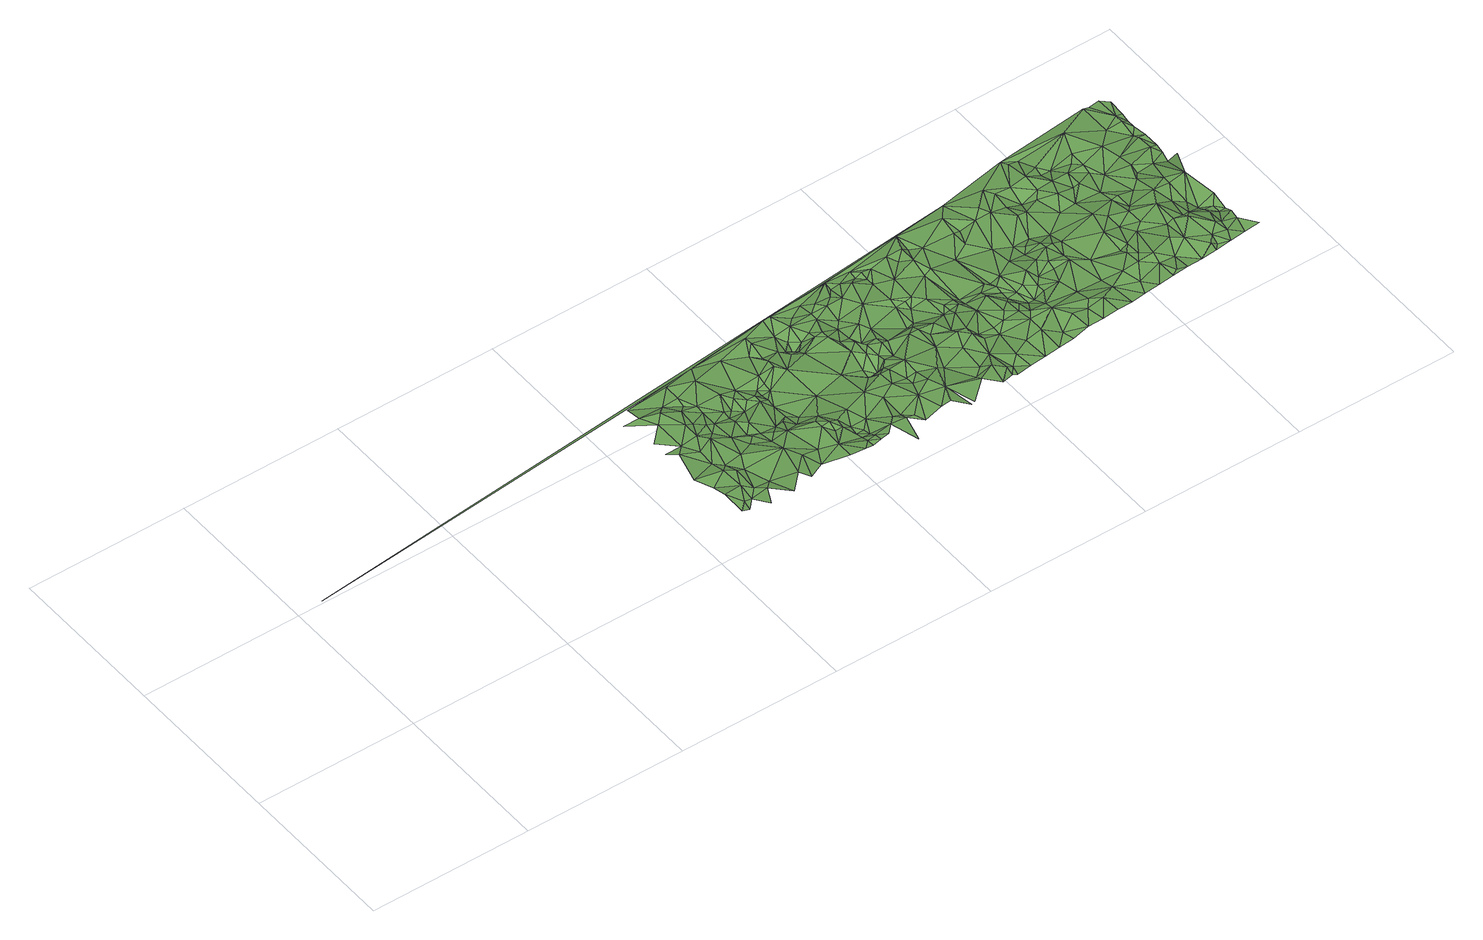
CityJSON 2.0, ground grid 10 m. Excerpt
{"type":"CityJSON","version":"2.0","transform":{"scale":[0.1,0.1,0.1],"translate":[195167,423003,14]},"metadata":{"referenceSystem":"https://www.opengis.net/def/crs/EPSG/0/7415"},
"CityObjects":{
"plantcover1":{"type":"PlantCover","attributes":{"3df_class":"Forest","bgt_fysiekvoorkomen":"groenvoorziening","bgt_status":"bestaand","identificatienamespace":"NL.IMGeo","begroeidterreindeeloptalud":"true","relatievehoogteligging":0,"aantal_punten":0},"geometry":[{"type":"MultiSurface","lod":"1","boundaries":[[[0,1,2]],[[0,2,3]],[[0,3,4]],[[1,0,5]],[[1,5,6]],[[6,7,8]],[[0,4,5]],[[6,5,7]],[[8,9,10]],[[4,11,5]],[[8,7,9]],[[4,12,13]],[[4,13,11]],[[10,14,15]],[[16,5,11]],[[5,16,7]],[[17,10,9]],[[10,17,14]],[[9,7,18]],[[7,16,18]],[[13,19,11]],[[20,14,21]],[[16,11,22]],[[23,21,24]],[[11,19,22]],[[16,22,18]],[[13,25,19]],[[14,17,26]],[[9,27,17]],[[27,9,18]],[[21,14,28]],[[18,22,29]],[[24,21,30]],[[28,14,26]],[[26,17,27]],[[18,29,27]],[[31,19,25]],[[32,24,33]],[[21,28,30]],[[33,24,30]],[[22,19,34]],[[28,26,35]],[[27,36,26]],[[37,30,28]],[[29,22,34]],[[27,29,38]],[[35,26,39]],[[26,36,39]],[[37,28,35]],[[30,37,33]],[[19,31,34]],[[38,36,27]],[[32,33,40]],[[38,29,41]],[[29,34,41]],[[33,37,42]],[[43,39,36]],[[37,35,44]],[[43,36,38]],[[44,35,39]],[[31,45,46]],[[33,42,47]],[[48,49,50]],[[41,51,38]],[[44,39,43]],[[37,52,42]],[[31,46,34]],[[33,47,40]],[[52,37,44]],[[43,38,53]],[[51,54,38]],[[41,34,55]],[[55,51,41]],[[46,45,56]],[[42,52,47]],[[38,54,53]],[[32,40,48]],[[43,57,44]],[[43,53,58]],[[59,54,51]],[[52,44,57]],[[59,51,55]],[[58,57,43]],[[34,46,60]],[[55,34,61]],[[47,52,62]],[[53,54,63]],[[63,54,59]],[[40,47,62]],[[60,46,56]],[[55,64,59]],[[34,60,61]],[[64,55,61]],[[65,52,57]],[[66,57,58]],[[67,58,53]],[[68,63,59]],[[67,53,63]],[[68,59,64]],[[62,52,65]],[[56,69,60]],[[58,67,66]],[[57,66,65]],[[68,64,61]],[[56,70,69]],[[40,62,48]],[[66,71,65]],[[72,68,61]],[[73,61,60]],[[66,67,71]],[[74,63,68]],[[74,67,63]],[[73,60,69]],[[75,72,61]],[[62,65,76]],[[71,67,77]],[[71,76,65]],[[78,75,61]],[[68,72,79]],[[61,73,78]],[[70,80,69]],[[77,67,74]],[[77,76,71]],[[75,79,72]],[[74,68,81]],[[79,81,68]],[[69,82,73]],[[83,48,62]],[[77,84,76]],[[77,74,84]],[[76,83,62]],[[85,78,73]],[[80,86,69]],[[82,69,87]],[[79,75,88]],[[73,82,85]],[[89,75,78]],[[84,74,90]],[[75,89,88]],[[88,81,79]],[[78,85,89]],[[74,81,90]],[[69,91,87]],[[76,84,92]],[[86,91,69]],[[85,82,87]],[[93,84,90]],[[86,80,94]],[[84,93,92]],[[85,95,89]],[[85,87,95]],[[90,81,96]],[[76,92,97]],[[93,90,96]],[[98,86,94]],[[76,97,83]],[[91,99,87]],[[93,96,92]],[[95,87,100]],[[101,91,86]],[[81,88,102]],[[87,99,100]],[[101,86,98]],[[89,102,88]],[[103,99,91]],[[96,104,92]],[[95,105,89]],[[101,103,91]],[[92,104,97]],[[81,102,96]],[[106,100,99]],[[107,101,98]],[[103,106,99]],[[95,100,105]],[[108,48,83]],[[89,105,102]],[[109,103,101]],[[100,106,110]],[[97,111,83]],[[104,96,112]],[[109,101,107]],[[106,103,110]],[[104,112,97]],[[100,110,105]],[[110,103,109]],[[102,113,96]],[[96,113,112]],[[97,114,111]],[[97,112,114]],[[108,83,111]],[[109,115,110]],[[105,116,102]],[[110,116,105]],[[108,117,48]],[[114,118,111]],[[112,113,114]],[[119,120,109]],[[121,111,118]],[[115,109,120]],[[111,121,108]],[[110,115,122]],[[123,113,102]],[[118,114,124]],[[124,114,113]],[[120,125,115]],[[121,118,124]],[[122,116,110]],[[102,116,123]],[[122,115,125]],[[126,125,120]],[[127,124,113]],[[121,128,108]],[[129,126,120]],[[113,130,127]],[[121,124,128]],[[123,130,113]],[[131,125,126]],[[124,127,132]],[[131,122,125]],[[133,116,122]],[[128,124,132]],[[108,128,117]],[[123,116,134]],[[129,131,126]],[[132,127,135]],[[135,127,130]],[[135,136,132]],[[137,128,132]],[[116,138,134]],[[131,133,122]],[[138,116,133]],[[137,132,136]],[[117,139,48]],[[140,131,129]],[[135,141,136]],[[134,142,123]],[[143,130,123]],[[135,130,144]],[[117,128,145]],[[136,141,137]],[[128,137,146]],[[142,147,123]],[[128,146,145]],[[144,141,135]],[[142,134,138]],[[137,141,146]],[[148,133,131]],[[147,143,123]],[[149,138,133]],[[130,150,144]],[[151,131,140]],[[143,150,130]],[[141,152,146]],[[152,141,144]],[[149,133,153]],[[154,142,138]],[[153,133,148]],[[154,138,149]],[[155,148,131]],[[151,140,156]],[[145,146,157]],[[142,158,147]],[[144,159,152]],[[151,155,131]],[[154,158,142]],[[159,144,150]],[[147,160,143]],[[160,147,158]],[[161,153,148]],[[146,152,162]],[[150,143,163]],[[151,156,164]],[[149,165,154]],[[155,161,148]],[[165,149,153]],[[166,158,154]],[[152,159,162]],[[157,146,167]],[[145,157,168]],[[143,169,163]],[[143,160,169]],[[170,160,158]],[[171,159,150]],[[161,165,153]],[[166,154,165]],[[166,170,158]],[[171,150,163]],[[167,146,162]],[[145,139,117]],[[169,172,163]],[[151,173,155]],[[173,161,155]],[[174,169,160]],[[170,174,160]],[[171,162,159]],[[172,171,163]],[[175,170,166]],[[175,166,165]],[[173,165,161]],[[176,172,169]],[[157,167,168]],[[174,176,169]],[[177,174,170]],[[177,170,175]],[[178,179,151]],[[180,173,151]],[[181,176,174]],[[182,162,171]],[[172,183,171]],[[181,174,177]],[[176,183,172]],[[184,167,162]],[[168,167,185]],[[145,168,139]],[[175,186,177]],[[175,165,187]],[[151,188,180]],[[184,162,182]],[[186,181,177]],[[167,184,185]],[[171,183,182]],[[165,173,189]],[[188,151,179]],[[176,181,190]],[[176,190,183]],[[186,175,187]],[[186,190,181]],[[180,189,173]],[[187,165,189]],[[184,191,185]],[[139,168,185]],[[184,182,192]],[[183,193,182]],[[188,194,180]],[[183,190,193]],[[195,190,186]],[[184,192,191]],[[139,185,191]],[[187,196,186]],[[179,197,188]],[[198,189,180]],[[182,193,192]],[[180,194,198]],[[179,199,197]],[[200,187,189]],[[195,186,196]],[[188,197,194]],[[201,191,192]],[[196,187,200]],[[139,49,48]],[[202,200,189]],[[191,201,139]],[[199,203,197]],[[190,204,193]],[[203,199,205]],[[201,192,206]],[[190,195,204]],[[198,207,189]],[[193,208,192]],[[194,197,209]],[[207,202,189]],[[198,194,209]],[[201,206,139]],[[200,210,196]],[[211,195,196]],[[210,200,202]],[[192,208,206]],[[203,209,197]],[[212,203,205]],[[205,213,212]],[[210,211,196]],[[195,211,204]],[[203,212,209]],[[214,210,202]],[[207,214,202]],[[209,215,198]],[[193,204,216]],[[215,207,198]],[[206,217,139]],[[193,218,208]],[[219,212,213]],[[208,220,206]],[[218,193,216]],[[221,209,212]],[[211,222,204]],[[207,223,214]],[[224,211,210]],[[215,223,207]],[[206,220,217]],[[209,225,215]],[[219,221,212]],[[214,224,210]],[[216,204,226]],[[224,222,211]],[[222,226,204]],[[227,220,208]],[[227,208,218]],[[215,228,223]],[[225,228,215]],[[223,229,214]],[[221,230,209]],[[216,226,231]],[[230,225,209]],[[220,232,217]],[[222,231,226]],[[220,227,232]],[[229,224,214]],[[233,221,219]],[[218,216,234]],[[216,231,234]],[[222,224,235]],[[230,228,225]],[[222,235,231]],[[227,218,236]],[[232,236,217]],[[227,236,232]],[[228,237,223]],[[233,238,221]],[[236,218,234]],[[238,230,221]],[[239,224,229]],[[223,237,229]],[[217,240,139]],[[241,235,224]],[[230,242,228]],[[239,241,224]],[[236,243,217]],[[228,242,237]],[[244,239,229]],[[244,241,239]],[[241,245,235]],[[235,246,231]],[[236,234,243]],[[237,244,229]],[[234,231,246]],[[230,247,242]],[[238,233,248]],[[241,244,245]],[[242,247,237]],[[249,230,238]],[[235,245,246]],[[245,244,250]],[[251,248,233]],[[237,250,244]],[[249,247,230]],[[252,243,234]],[[238,248,249]],[[253,245,250]],[[247,254,237]],[[217,243,240]],[[234,255,252]],[[255,234,246]],[[246,245,253]],[[250,237,256]],[[254,247,257]],[[237,254,256]],[[249,257,247]],[[253,250,258]],[[251,259,248]],[[260,243,252]],[[246,253,261]],[[256,258,250]],[[246,261,255]],[[251,262,259]],[[260,252,255]],[[254,257,263]],[[254,263,256]],[[264,257,249]],[[248,265,249]],[[261,253,266]],[[243,260,240]],[[253,258,266]],[[248,259,265]],[[255,267,260]],[[257,268,263]],[[257,264,268]],[[255,261,269]],[[265,264,249]],[[270,256,263]],[[240,49,139]],[[258,256,271]],[[267,255,269]],[[262,272,259]],[[270,263,268]],[[260,267,240]],[[256,270,271]],[[268,264,273]],[[266,258,274]],[[274,258,271]],[[261,266,275]],[[268,273,270]],[[264,276,273]],[[265,259,277]],[[240,267,269]],[[269,261,275]],[[264,265,276]],[[277,259,272]],[[271,270,278]],[[279,266,274]],[[270,273,278]],[[274,271,278]],[[266,279,275]],[[273,276,280]],[[273,280,278]],[[279,274,281]],[[281,274,278]],[[279,281,275]],[[265,277,282]],[[278,280,283]],[[277,272,282]],[[276,284,280]],[[281,278,283]],[[240,269,285]],[[269,275,286]],[[280,287,283]],[[265,288,276]],[[272,289,282]],[[284,287,280]],[[281,283,290]],[[276,291,284]],[[292,265,282]],[[283,287,290]],[[293,275,281]],[[286,275,294]],[[290,295,281]],[[291,287,284]],[[288,265,292]],[[285,269,286]],[[287,296,290]],[[276,288,291]],[[275,293,294]],[[282,289,297]],[[291,296,287]],[[295,293,281]],[[292,282,297]],[[285,49,240]],[[297,289,298]],[[296,299,290]],[[299,295,290]],[[286,294,300]],[[296,291,301]],[[285,286,300]],[[296,302,299]],[[295,299,303]],[[294,293,304]],[[305,293,295]],[[306,288,292]],[[294,304,300]],[[302,296,301]],[[306,292,297]],[[307,297,298]],[[303,305,295]],[[291,288,308]],[[300,304,285]],[[301,291,308]],[[306,297,307]],[[285,304,49]],[[299,309,303]],[[299,302,309]],[[306,310,288]],[[302,301,308]],[[311,305,303]],[[310,308,288]],[[312,293,305]],[[293,312,304]],[[311,303,313]],[[309,313,303]],[[309,302,314]],[[302,308,314]],[[315,306,307]],[[49,304,316]],[[317,305,311]],[[317,311,313]],[[318,310,306]],[[309,319,313]],[[319,309,314]],[[304,312,316]],[[310,320,308]],[[306,315,321]],[[314,308,320]],[[317,322,305]],[[318,306,321]],[[49,316,323]],[[322,312,305]],[[320,310,318]],[[319,314,324]],[[325,317,313]],[[313,319,325]],[[314,320,324]],[[323,316,312]],[[324,325,319]],[[321,315,326]],[[318,321,327]],[[317,325,328]],[[328,322,317]],[[322,329,312]],[[318,330,320]],[[323,312,331]],[[312,329,331]],[[324,320,332]],[[327,330,318]],[[328,329,322]],[[326,333,321]],[[330,334,320]],[[49,323,335]],[[321,333,327]],[[332,320,334]],[[325,324,336]],[[329,328,337]],[[328,325,338]],[[330,327,339]],[[331,329,337]],[[340,333,326]],[[323,331,341]],[[327,342,339]],[[330,343,334]],[[327,333,342]],[[339,343,330]],[[324,332,336]],[[337,328,344]],[[331,337,341]],[[334,343,332]],[[340,345,333]],[[328,338,344]],[[336,338,325]],[[323,341,335]],[[346,345,340]],[[343,339,347]],[[333,348,342]],[[343,349,332]],[[339,342,347]],[[345,348,333]],[[341,337,350]],[[337,344,350]],[[346,348,345]],[[338,351,344]],[[332,352,336]],[[349,343,347]],[[352,332,349]],[[344,351,350]],[[341,350,353]],[[336,354,338]],[[342,348,355]],[[338,354,351]],[[342,355,347]],[[341,353,356]],[[356,335,341]],[[346,357,348]],[[349,347,358]],[[350,351,359]],[[353,350,359]],[[349,360,352]],[[351,354,361]],[[348,362,355]],[[363,336,352]],[[357,362,348]],[[336,363,354]],[[349,358,360]],[[364,356,353]],[[359,351,361]],[[364,335,356]],[[347,355,365]],[[353,359,366]],[[358,347,365]],[[353,367,364]],[[353,366,367]],[[352,360,363]],[[361,354,368]],[[355,362,365]],[[357,369,362]],[[370,354,363]],[[354,370,368]],[[371,366,359]],[[359,361,372]],[[357,373,369]],[[360,358,374]],[[366,371,367]],[[363,360,375]],[[376,365,362]],[[371,359,372]],[[372,361,368]],[[358,365,374]],[[362,369,377]],[[360,374,375]],[[378,363,375]],[[379,376,362]],[[370,363,378]],[[362,377,379]],[[369,373,380]],[[381,335,364]],[[374,365,376]],[[371,372,382]],[[383,368,370]],[[383,372,368]],[[369,380,377]],[[381,364,367]],[[378,375,384]],[[376,379,385]],[[373,386,380]],[[370,378,384]],[[374,376,385]],[[367,371,381]],[[375,374,387]],[[377,380,386]],[[382,372,388]],[[371,382,389]],[[388,372,383]],[[383,370,390]],[[377,391,379]],[[379,392,385]],[[390,370,384]],[[375,387,384]],[[374,385,393]],[[392,379,391]],[[377,386,394]],[[382,388,389]],[[377,394,391]],[[388,383,390]],[[385,392,393]],[[374,393,387]],[[389,381,371]],[[390,384,395]],[[391,396,392]],[[384,387,395]],[[391,394,397]],[[386,398,394]],[[392,399,393]],[[391,397,396]],[[388,390,400]],[[389,388,400]],[[396,401,392]],[[387,393,402]],[[392,403,399]],[[404,335,381]],[[392,401,403]],[[395,405,390]],[[406,395,387]],[[402,393,399]],[[394,407,397]],[[397,408,396]],[[394,398,407]],[[406,387,402]],[[389,400,381]],[[396,408,401]],[[409,390,405]],[[395,406,410]],[[409,400,390]],[[405,395,410]],[[397,411,408]],[[401,412,403]],[[397,407,411]],[[408,412,401]],[[403,413,399]],[[398,414,407]],[[402,399,413]],[[408,415,412]],[[416,403,412]],[[402,413,406]],[[411,415,408]],[[406,417,410]],[[417,405,410]],[[416,412,415]],[[416,413,403]],[[381,400,418]],[[417,406,413]],[[419,409,405]],[[405,417,419]],[[400,409,420]],[[418,404,381]],[[413,421,417]],[[420,418,400]],[[409,419,422]],[[422,420,409]],[[417,423,419]],[[417,421,423]],[[424,421,413]],[[419,425,422]],[[423,425,419]],[[420,426,418]],[[418,427,404]],[[418,426,427]],[[422,428,420]],[[422,425,428]],[[404,427,429]],[[430,426,420]],[[420,428,430]],[[427,426,431]],[[432,429,427]],[[430,431,426]],[[433,427,431]],[[432,427,434]],[[427,433,434]]]}]}
},
"vertices":[
[228,18,17],[223,28,17],[223,13,17],[228,13,15],[233,18,16],[233,28,18],[223,38,14],[233,43,17],[218,48,15],[233,53,14],[223,68,15],[238,23,17],[238,8,18],[243,18,18],[228,73,14],[218,73,14],[238,38,18],[233,63,15],[238,48,14],[248,23,16],[218,83,14],[228,93,14],[243,38,16],[213,103,14],[223,103,14],[253,8,18],[238,73,16],[243,68,15],[238,83,16],[248,48,16],[233,98,16],[263,18,18],[223,113,12],[238,103,13],[268,38,17],[243,83,14],[248,73,12],[243,93,15],[253,63,14],[248,78,14],[248,113,14],[258,53,14],[248,98,12],[253,78,12],[253,88,12],[268,13,16],[273,28,17],[248,103,14],[268,118,12],[445,137,13],[8,90,16],[263,58,13],[253,93,13],[263,73,12],[263,63,10],[268,48,14],[278,18,15],[263,83,11],[263,78,10],[268,58,12],[283,28,15],[278,48,16],[263,108,14],[268,68,12],[273,53,14],[268,93,13],[268,83,9],[273,78,9],[278,58,11],[293,23,17],[293,13,17],[273,88,11],[283,58,12],[293,38,18],[283,78,11],[288,53,11],[278,93,10],[278,83,11],[293,43,18],[288,63,9],[303,13,16],[288,73,8],[298,33,16],[283,113,13],[283,83,11],[298,38,19],[308,18,15],[303,33,16],[293,58,9],[298,48,15],[288,78,9],[308,23,13],[288,88,8],[288,83,8],[308,13,15],[303,38,17],[293,83,9],[293,93,12],[313,13,17],[308,28,12],[308,33,13],[313,18,16],[308,63,12],[313,23,13],[293,88,10],[313,43,15],[313,28,12],[318,13,18],[303,118,14],[323,18,18],[318,33,13],[298,108,11],[303,93,13],[308,88,12],[303,98,13],[328,23,17],[328,48,15],[318,123,14],[303,103,11],[330,3,15],[333,18,17],[303,113,14],[333,38,16],[328,68,12],[313,103,10],[333,23,15],[338,18,16],[318,98,9],[318,113,10],[342,13,14],[323,93,11],[348,28,17],[318,103,7],[342,43,17],[338,58,12],[323,98,8],[323,103,2],[323,108,7],[342,53,16],[362,128,12],[352,13,18],[328,103,8],[342,63,5],[342,78,13],[333,98,13],[323,123,14],[328,113,12],[342,68,7],[352,38,15],[348,53,16],[338,93,14],[362,23,19],[333,103,12],[352,43,15],[348,58,13],[358,33,19],[358,13,19],[333,118,11],[348,63,5],[338,98,14],[348,73,12],[358,43,16],[342,108,13],[342,88,12],[368,8,14],[358,53,17],[352,63,13],[342,113,13],[342,123,11],[348,83,13],[352,68,12],[348,98,10],[348,88,11],[368,38,17],[352,78,12],[358,63,12],[352,83,9],[358,73,14],[370,8,15],[382,18,17],[372,38,15],[358,78,13],[352,103,10],[358,93,12],[352,113,13],[348,118,13],[362,73,13],[372,68,16],[382,23,14],[378,53,15],[362,88,10],[358,118,12],[362,113,13],[368,103,13],[388,28,14],[378,78,9],[378,73,14],[392,23,17],[388,43,16],[390,10,16],[378,68,16],[362,123,11],[382,63,14],[398,18,16],[382,93,10],[398,13,14],[368,123,12],[392,53,18],[372,118,14],[398,33,14],[388,68,15],[382,78,10],[402,18,14],[400,11,15],[392,58,15],[398,48,17],[382,98,12],[378,128,11],[382,113,11],[410,13,14],[378,123,10],[408,23,16],[388,88,9],[398,53,17],[398,73,11],[402,43,15],[388,93,11],[382,118,11],[402,48,14],[402,68,14],[412,43,12],[392,93,12],[382,123,12],[420,14,14],[392,108,13],[398,88,11],[388,123,11],[412,63,14],[418,28,16],[402,73,12],[412,133,13],[402,78,12],[412,48,13],[398,123,14],[408,73,13],[408,78,12],[408,103,10],[418,48,15],[428,28,18],[428,38,18],[412,73,11],[430,15,14],[402,118,12],[412,78,10],[422,53,16],[408,113,14],[422,68,15],[428,48,16],[422,73,13],[438,23,14],[408,123,14],[412,103,13],[440,16,14],[428,58,15],[432,43,18],[442,38,18],[428,78,12],[412,123,11],[432,53,15],[418,118,13],[432,63,11],[432,68,11],[450,17,16],[438,53,12],[432,73,12],[428,103,10],[442,43,17],[448,28,18],[438,63,12],[432,78,10],[442,53,12],[438,78,12],[458,28,16],[442,63,15],[448,53,15],[438,128,15],[438,118,12],[448,58,15],[462,43,14],[460,17,16],[448,68,18],[458,53,16],[462,33,17],[448,98,10],[438,108,12],[448,83,13],[452,63,15],[468,28,18],[470,18,16],[458,73,16],[442,118,11],[462,63,15],[462,68,17],[458,83,12],[452,118,13],[458,93,10],[478,33,16],[480,19,15],[472,63,16],[468,78,16],[478,43,13],[462,88,12],[462,118,13],[468,83,15],[472,68,15],[489,20,15],[458,123,15],[468,93,10],[488,38,18],[472,78,16],[482,58,14],[492,28,16],[472,108,13],[468,133,14],[478,78,14],[478,88,11],[499,21,15],[498,38,19],[478,108,12],[472,118,11],[498,48,18],[472,128,13],[498,68,17],[508,33,16],[498,53,15],[489,146,12],[502,83,16],[482,118,7],[492,98,11],[502,43,19],[509,22,15],[482,128,12],[508,38,20],[502,53,18],[488,113,11],[512,23,17],[519,23,15],[512,58,17],[518,33,15],[508,68,15],[492,118,12],[498,108,14],[508,78,15],[492,128,14],[502,98,12],[522,43,19],[492,143,11],[529,24,14],[518,63,17],[502,118,13],[518,73,17],[508,108,12],[528,38,19],[518,88,13],[498,143,10],[528,53,17],[502,128,9],[502,133,11],[512,108,13],[538,28,17],[518,98,11],[508,128,9],[512,118,13],[539,25,14],[532,68,18],[522,78,14],[532,53,19],[542,33,17],[522,88,14],[538,48,21],[542,28,14],[528,143,13],[518,123,12],[522,113,11],[532,88,12],[538,53,18],[549,26,14],[538,78,17],[522,118,13],[522,128,13],[528,108,10],[548,38,19],[542,53,18],[542,68,14],[552,33,15],[538,93,13],[552,48,16],[552,38,17],[559,27,14],[548,63,14],[538,123,13],[552,53,14],[548,78,16],[552,58,11],[548,153,11],[542,103,13],[548,83,16],[562,38,14],[558,48,13],[542,113,11],[542,98,11],[562,43,15],[558,53,13],[558,78,18],[569,28,14],[562,48,13],[562,58,16],[552,98,12],[548,133,11],[558,108,13],[558,123,9],[562,98,8],[558,118,12],[562,103,11],[568,98,10],[562,108,12],[558,133,12],[558,138,12],[562,118,12],[552,153,10],[562,128,10],[562,133,10],[558,153,11],[562,138,11],[562,148,12]
]}
